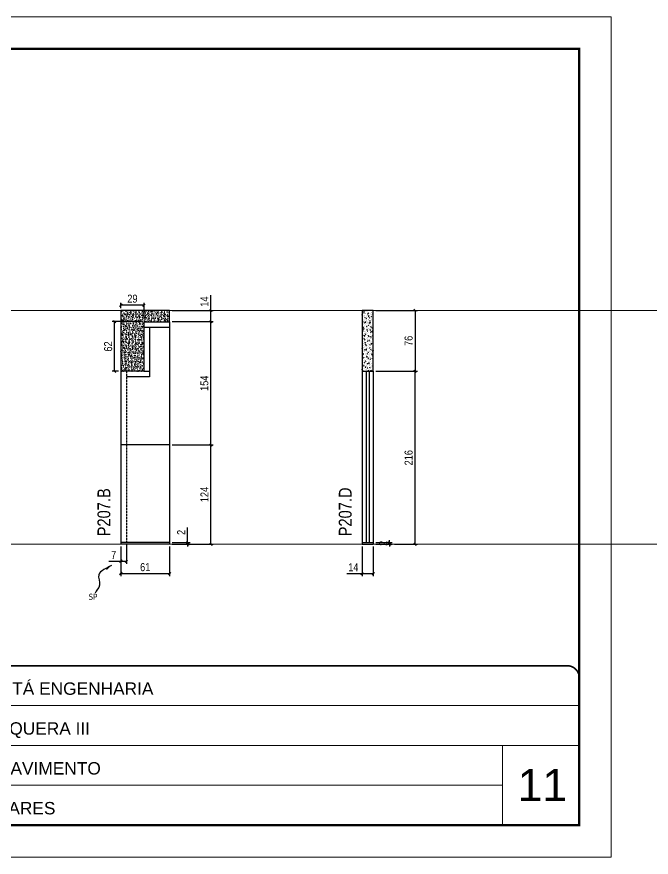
# Model space of a CAD drawing. Extents: x 2296 to 12463, y 760 to 16806.
# Drawn here: x 6810 to 7603, y 13394 to 14444 of the extents above; entities that cross this region are included whole.
import ezdxf

# ---------------------------------------------------------------- set-up
doc = ezdxf.new("R2010")
doc.units = 0
for name, pattern in [('CONTINUO', [0]), ('DASHED', [0.75, 0.5, -0.25]), ('HIDDEN', [0.375, 0.25, -0.125])]:
    doc.linetypes.add(name, pattern=pattern)
for name, color, linetype, lineweight in [('CARIMBO', 255, 'Continuous', 9), ('Folhas', 255, 'Continuous', 9), ('SARRAFO DE PRESSAO', 251, 'DASHED', 9)]:
    doc.layers.add(name, color=color, linetype=linetype, lineweight=lineweight)
for name, color, linetype in [('COTA', 241, 'Continuous'), ('NOMENCLATURA', 7, 'Continuous'), ('Painéis', 200, 'Continuous'), ('SARR_2.2x7', 40, 'Continuous'), ('SARR_EDITAR', 141, 'Continuous'), ('texto', 7, 'Continuous')]:
    doc.layers.add(name, color=color, linetype=linetype)
doc.styles.add('ARIAL', font='arial.ttf')
doc.styles.add('ARIAL_NARROW', font='ARIALN.TTF', dxfattribs={"height": 0.2})
doc.styles.add('COTA TECNICA', font='techl___.ttf', dxfattribs={"height": 10})
doc.styles.add('COTA TECNICA-50', font='techl___.ttf', dxfattribs={"height": 10})
doc.styles.get("Standard").update_dxf_attribs({"font": 'arial.ttf'})
doc.styles.add('Tecnologia', font='')
doc.styles.get('Tecnologia').set_extended_font_data('Forgotten Futurist')
doc.dimstyles.new('COTA PAINEL-50', dxfattribs={"dimtxt": 10, "dimasz": 3, "dimexe": 3, "dimexo": 3, "dimgap": 3, "dimtad": 1, "dimdec": 1, "dimzin": 12, "dimdsep": 46, "dimtxsty": 'COTA TECNICA-50', "dimblk1": 'OBLIQUE', "dimblk2": 'OBLIQUE', "dimsah": 1, "dimcen": 0.9, "dimclrd": 4, "dimclre": 4, "dimclrt": 240, "dimadec": 1, "dimazin": 3, "dimtfac": 1, "dimtdec": 1, "dimtmove": 0, "dimatfit": 3, "dimfxl": 1, "dimtolj": 1, "dimtzin": 12, "dimarcsym": 0})
doc.dimstyles.new('PAINEL', dxfattribs={"dimtxt": 10, "dimasz": 3, "dimexe": 3, "dimexo": 3, "dimgap": 3, "dimtad": 1, "dimdec": 1, "dimzin": 12, "dimdsep": 46, "dimtxsty": 'COTA TECNICA', "dimblk1": 'OBLIQUE', "dimblk2": 'OBLIQUE', "dimsah": 1, "dimcen": 0.9, "dimclrd": 4, "dimclre": 4, "dimclrt": 240, "dimadec": 1, "dimazin": 3, "dimtfac": 1, "dimtdec": 1, "dimtmove": 0, "dimatfit": 3, "dimfxl": 1, "dimtolj": 1, "dimtzin": 12, "dimarcsym": 0})
doc.dimstyles.get("Standard").update_dxf_attribs({"dimtxt": 0.18, "dimasz": 0.18, "dimexe": 0.18, "dimexo": 0.0625, "dimgap": 0.09, "dimtad": 0, "dimtih": 1, "dimtoh": 1, "dimdec": 4, "dimzin": 0, "dimdsep": 46, "dimtxsty": 'Standard', "dimcen": 0.09, "dimadec": 0, "dimazin": 0, "dimtfac": 1, "dimtdec": 4, "dimtofl": 0, "dimtmove": 0, "dimatfit": 3, "dimfxl": 1, "dimtolj": 1, "dimtzin": 0, "dimarcsym": 0})

# ---------------------------------------------------------------- blocks, each defined once
blk = doc.blocks.new('9999999999')
at = {"color": 30, "linetype": 'CONTINUO'}
for p, q in [((98564.6, 34230.2), (98564.6, 34429.4)), ((98564.6, 34379.6), (99584, 34379.6)), ((98564.6, 34329.8), (99488, 34329.8)), ((99584, 34329.8), (99488, 34329.8)), ((99488, 34329.8), (99488, 34230.2)), ((98564.6, 34280), (99488, 34280))]:
    blk.add_line(p, q, dxfattribs=at)
at = {"color": 30, "linetype": 'CONTINUO', "const_width": 2}
blk.add_lwpolyline([(99584, 34230.2), (99584, 34414.4, 0.414214), (99569, 34429.4), (98229, 34429.4, 0.414214), (98214, 34414.4), (98214, 34245.2, 0.414214), (98229, 34230.2), (99584, 34230.2)], format="xyb", dxfattribs=at)
at = {"layer": 'Folhas'}
blk.add_lwpolyline([(98139, 34190.2), (99624, 34190.2), (99624, 35240.2), (98139, 35240.2)], close=True, dxfattribs=at)
at = {"layer": 'Folhas', "color": 30, "const_width": 3}
blk.add_lwpolyline([(98214, 34230.2), (99584, 34230.2), (99584, 35200.2), (98214, 35200.2)], close=True, dxfattribs=at)
at = {"color": 7, "linetype": 'Continuous', "ltscale": 5, "style": 'ARIAL'}
for s, height, p in [('UNITÁ ENGENHARIA', 15.483, (98837.7, 34393.1)), ('ITAQUERA III', 15.483, (98837.7, 34343.3)), ('1°PAVIMENTO', 15.483, (98837.7, 34293.5)), ('NOVA SISTEMAS CONSTRUTIVOS', 11.059, (98263.2, 34267.2)), ('PILARES', 15.48, (98837.7, 34243.7))]:
    blk.add_text(s, height=height, dxfattribs=at).set_placement(p)
at = {"layer": 'Folhas', "color": 7, "style": 'Tecnologia', "width": 1.5}
for s, p in [('CLIENTE:', (98573.7, 34397.2)), ('OBRA:', (98573.7, 34347.3)), ('PAVIMENTO:', (98573.7, 34297.5)), ('PROJETO:', (98573.7, 34247.7))]:
    blk.add_text(s, height=14, dxfattribs=at).set_placement(p)
blk = doc.blocks.new('_Oblique')
at = {"color": 0, "linetype": 'ByBlock', "lineweight": -2}
blk.add_line((-0.5, -0.5), (0.5, 0.5), dxfattribs=at)
blk = doc.blocks.new('*D1639')
at = {"layer": 'COTA', "color": 4, "lineweight": -2, "transparency": 16777216}
for p, q in [((7023.7, 13787.1), (7023.7, 13805.9)), ((7004.2, 13787.1), (7026.7, 13787.1)), ((7023.7, 13785.1), (7023.7, 13787.1)), ((7004.2, 13785.1), (7026.7, 13785.1)), ((7023.7, 13785.1), (7023.7, 13782.1))]:
    blk.add_line(p, q, dxfattribs=at)
at = {"layer": 'Defpoints', "color": 0, "transparency": 16777216}
for p in [(7001.2, 13787.1), (7001.2, 13785.1), (7023.7, 13785.1)]:
    blk.add_point(p, dxfattribs=at)
at = {"layer": 'COTA', "color": 4, "lineweight": -2, "transparency": 16777216, "xscale": 3, "yscale": 3, "zscale": 3}
for p, rotation in [((7023.7, 13787.1), 270), ((7023.7, 13785.1), 90)]:
    blk.add_blockref('_Oblique', p, dxfattribs=dict(at, rotation=rotation))
at = {"layer": 'COTA', "color": 240, "transparency": 16777216, "insert": (7015.7, 13799.8), "char_height": 10, "attachment_point": 5, "rotation": 90, "style": 'COTA TECNICA-50'}
blk.add_mtext('\\A1;2', dxfattribs=at)
blk = doc.blocks.new('*D1640')
at = {"layer": 'COTA', "color": 4, "lineweight": -2, "transparency": 16777216}
for p, q in [((6940.2, 13782.1), (6940.2, 13760.6)), ((6947.2, 13784.1), (6947.2, 13760.6)), ((6940.2, 13763.6), (6925.4, 13763.6)), ((6947.2, 13763.6), (6940.2, 13763.6))]:
    blk.add_line(p, q, dxfattribs=at)
at = {"layer": 'Defpoints', "color": 0, "transparency": 16777216}
for p in [(6947.2, 13787.1), (6940.2, 13785.1), (6940.2, 13763.6)]:
    blk.add_point(p, dxfattribs=at)
at = {"layer": 'COTA', "color": 4, "lineweight": -2, "transparency": 16777216, "xscale": 3, "yscale": 3, "zscale": 3, "rotation": 180}
blk.add_blockref('_Oblique', (6940.2, 13763.6), dxfattribs=at)
at = {"layer": 'COTA', "color": 4, "lineweight": -2, "transparency": 16777216, "xscale": 3, "yscale": 3, "zscale": 3}
blk.add_blockref('_Oblique', (6947.2, 13763.6), dxfattribs=at)
at = {"layer": 'COTA', "color": 240, "transparency": 16777216, "insert": (6931.3, 13771.7), "char_height": 10, "attachment_point": 5, "style": 'COTA TECNICA-50'}
blk.add_mtext('\\A1;7', dxfattribs=at)
blk = doc.blocks.new('*D1641')
at = {"layer": 'COTA', "color": 4, "linetype": 'ByBlock', "lineweight": -2, "transparency": 16777216}
for p, q in [((7004.2, 13909.1), (7055.8, 13909.1)), ((7052.8, 13785.1), (7052.8, 13909.1)), ((7004.2, 13785.1), (7055.8, 13785.1))]:
    blk.add_line(p, q, dxfattribs=at)
at = {"layer": 'Defpoints', "color": 0, "linetype": 'ByBlock', "transparency": 16777216}
for p in [(7001.2, 13909.1), (7052.8, 13909.1), (7001.2, 13785.1)]:
    blk.add_point(p, dxfattribs=at)
at = {"layer": 'COTA', "color": 4, "linetype": 'ByBlock', "lineweight": -2, "transparency": 16777216, "xscale": 3, "yscale": 3, "zscale": 3}
for p, rotation in [((7052.8, 13909.1), 90), ((7052.8, 13785.1), 270)]:
    blk.add_blockref('_Oblique', p, dxfattribs=dict(at, rotation=rotation))
at = {"layer": 'COTA', "color": 240, "linetype": 'ByBlock', "transparency": 16777216, "insert": (7044.8, 13847.1), "char_height": 10, "attachment_point": 5, "rotation": 90, "style": 'COTA TECNICA'}
blk.add_mtext('\\A1;124', dxfattribs=at)
blk = doc.blocks.new('*D1642')
at = {"layer": 'COTA', "color": 4, "linetype": 'ByBlock', "lineweight": -2, "transparency": 16777216}
for p, q in [((6940.2, 13782.1), (6940.2, 13745.1)), ((7001.2, 13782.1), (7001.2, 13745.1)), ((7001.2, 13748.1), (6940.2, 13748.1))]:
    blk.add_line(p, q, dxfattribs=at)
at = {"layer": 'Defpoints', "color": 0, "linetype": 'ByBlock', "transparency": 16777216}
for p in [(6940.2, 13785.1), (7001.2, 13785.1), (6940.2, 13748.1)]:
    blk.add_point(p, dxfattribs=at)
at = {"layer": 'COTA', "color": 4, "linetype": 'ByBlock', "lineweight": -2, "transparency": 16777216, "xscale": 3, "yscale": 3, "zscale": 3, "rotation": 180}
blk.add_blockref('_Oblique', (6940.2, 13748.1), dxfattribs=at)
at = {"layer": 'COTA', "color": 4, "linetype": 'ByBlock', "lineweight": -2, "transparency": 16777216, "xscale": 3, "yscale": 3, "zscale": 3}
blk.add_blockref('_Oblique', (7001.2, 13748.1), dxfattribs=at)
at = {"layer": 'COTA', "color": 240, "linetype": 'ByBlock', "transparency": 16777216, "insert": (6970.7, 13756.3), "char_height": 10, "attachment_point": 5, "style": 'COTA TECNICA'}
blk.add_mtext('\\A1;61', dxfattribs=at)
blk = doc.blocks.new('*D1643')
at = {"layer": 'COTA', "color": 4, "linetype": 'ByBlock', "lineweight": -2, "transparency": 16777216}
for p, q in [((7004.2, 14063.1), (7055.8, 14063.1)), ((7052.8, 13909.1), (7052.8, 14063.1)), ((7004.2, 13909.1), (7055.8, 13909.1))]:
    blk.add_line(p, q, dxfattribs=at)
at = {"layer": 'Defpoints', "color": 0, "linetype": 'ByBlock', "transparency": 16777216}
for p in [(7001.2, 14063.1), (7052.8, 14063.1), (7001.2, 13909.1)]:
    blk.add_point(p, dxfattribs=at)
at = {"layer": 'COTA', "color": 4, "linetype": 'ByBlock', "lineweight": -2, "transparency": 16777216, "xscale": 3, "yscale": 3, "zscale": 3}
for p, rotation in [((7052.8, 14063.1), 90), ((7052.8, 13909.1), 270)]:
    blk.add_blockref('_Oblique', p, dxfattribs=dict(at, rotation=rotation))
at = {"layer": 'COTA', "color": 240, "linetype": 'ByBlock', "transparency": 16777216, "insert": (7044.7, 13986.1), "char_height": 10, "attachment_point": 5, "rotation": 90, "style": 'COTA TECNICA'}
blk.add_mtext('\\A1;154', dxfattribs=at)
blk = doc.blocks.new('*D1644')
at = {"layer": 'COTA', "color": 4, "lineweight": -2, "transparency": 16777216}
for p, q in [((7052.8, 14077.1), (7052.8, 14096.2)), ((7004.2, 14077.1), (7055.8, 14077.1)), ((7052.8, 14063.1), (7052.8, 14077.1)), ((7004.2, 14063.1), (7055.8, 14063.1))]:
    blk.add_line(p, q, dxfattribs=at)
at = {"layer": 'Defpoints', "color": 0, "transparency": 16777216}
for p in [(7001.2, 14077.1), (7052.8, 14077.1), (7001.2, 14063.1)]:
    blk.add_point(p, dxfattribs=at)
at = {"layer": 'COTA', "color": 4, "lineweight": -2, "transparency": 16777216, "xscale": 3, "yscale": 3, "zscale": 3}
for p, rotation in [((7052.8, 14077.1), 90), ((7052.8, 14063.1), 270)]:
    blk.add_blockref('_Oblique', p, dxfattribs=dict(at, rotation=rotation))
at = {"layer": 'COTA', "color": 240, "transparency": 16777216, "insert": (7044.8, 14088.1), "char_height": 10, "attachment_point": 5, "rotation": 90, "style": 'COTA TECNICA'}
blk.add_mtext('\\A1;14', dxfattribs=at)
blk = doc.blocks.new('*D1645')
at = {"layer": 'COTA', "color": 4, "lineweight": -2, "transparency": 16777216}
for p, q in [((6940.2, 14080.1), (6940.2, 14086.7)), ((6969.2, 14083.7), (6940.2, 14083.7)), ((6969.2, 14066.1), (6969.2, 14086.7))]:
    blk.add_line(p, q, dxfattribs=at)
at = {"layer": 'Defpoints', "color": 0, "transparency": 16777216}
for p in [(6940.2, 14083.7), (6940.2, 14077.1), (6969.2, 14063.1)]:
    blk.add_point(p, dxfattribs=at)
at = {"layer": 'COTA', "color": 4, "lineweight": -2, "transparency": 16777216, "xscale": 3, "yscale": 3, "zscale": 3, "rotation": 180}
blk.add_blockref('_Oblique', (6940.2, 14083.7), dxfattribs=at)
at = {"layer": 'COTA', "color": 4, "lineweight": -2, "transparency": 16777216, "xscale": 3, "yscale": 3, "zscale": 3}
blk.add_blockref('_Oblique', (6969.2, 14083.7), dxfattribs=at)
at = {"layer": 'COTA', "color": 240, "transparency": 16777216, "insert": (6954.7, 14091.8), "char_height": 10, "attachment_point": 5, "style": 'COTA TECNICA'}
blk.add_mtext('\\A1;29', dxfattribs=at)
blk = doc.blocks.new('*D1646')
at = {"layer": 'COTA', "color": 4, "lineweight": -2, "transparency": 16777216}
for p, q in [((6966.2, 14063.1), (6929.5, 14063.1)), ((6932.5, 14001.1), (6932.5, 14063.1)), ((6937.2, 14001.1), (6929.5, 14001.1))]:
    blk.add_line(p, q, dxfattribs=at)
at = {"layer": 'Defpoints', "color": 0, "transparency": 16777216}
for p in [(6932.5, 14063.1), (6969.2, 14063.1), (6940.2, 14001.1)]:
    blk.add_point(p, dxfattribs=at)
at = {"layer": 'COTA', "color": 4, "lineweight": -2, "transparency": 16777216, "xscale": 3, "yscale": 3, "zscale": 3}
for p, rotation in [((6932.5, 14063.1), 90), ((6932.5, 14001.1), 270)]:
    blk.add_blockref('_Oblique', p, dxfattribs=dict(at, rotation=rotation))
at = {"layer": 'COTA', "color": 240, "transparency": 16777216, "insert": (6924.4, 14032.1), "char_height": 10, "attachment_point": 5, "rotation": 90, "style": 'COTA TECNICA'}
blk.add_mtext('\\A1;62', dxfattribs=at)
blk = doc.blocks.new('*D1647')
at = {"layer": 'COTA', "color": 4, "lineweight": -2, "transparency": 16777216}
for p, q in [((7258.9, 13787.1), (7279.3, 13787.1)), ((7276.3, 13787.1), (7276.3, 13790.1)), ((7276.3, 13785.1), (7276.3, 13787.1)), ((7258.9, 13785.1), (7279.3, 13785.1)), ((7276.3, 13785.1), (7276.3, 13782.1))]:
    blk.add_line(p, q, dxfattribs=at)
at = {"layer": 'Defpoints', "color": 0, "transparency": 16777216}
for p in [(7255.9, 13787.1), (7276.3, 13787.1), (7255.9, 13785.1)]:
    blk.add_point(p, dxfattribs=at)
at = {"layer": 'COTA', "color": 4, "lineweight": -2, "transparency": 16777216, "xscale": 3, "yscale": 3, "zscale": 3}
for p, rotation in [((7276.3, 13787.1), 270), ((7276.3, 13785.1), 90)]:
    blk.add_blockref('_Oblique', p, dxfattribs=dict(at, rotation=rotation))
at = {"layer": 'COTA', "color": 240, "transparency": 16777216, "insert": (7268.3, 13786.1), "char_height": 10, "attachment_point": 5, "rotation": 90, "style": 'COTA TECNICA-50'}
blk.add_mtext('\\A1;2', dxfattribs=at)
blk = doc.blocks.new('*D1648')
at = {"layer": 'COTA', "color": 4, "linetype": 'ByBlock', "lineweight": -2, "transparency": 16777216}
for p, q in [((7258.9, 14001.1), (7311.2, 14001.1)), ((7308.2, 13785.1), (7308.2, 14001.1)), ((7282.3, 13785.1), (7311.2, 13785.1))]:
    blk.add_line(p, q, dxfattribs=at)
at = {"layer": 'Defpoints', "color": 0, "linetype": 'ByBlock', "transparency": 16777216}
for p in [(7255.9, 14001.1), (7308.2, 14001.1), (7279.3, 13785.1)]:
    blk.add_point(p, dxfattribs=at)
at = {"layer": 'COTA', "color": 4, "linetype": 'ByBlock', "lineweight": -2, "transparency": 16777216, "xscale": 3, "yscale": 3, "zscale": 3}
for p, rotation in [((7308.2, 14001.1), 90), ((7308.2, 13785.1), 270)]:
    blk.add_blockref('_Oblique', p, dxfattribs=dict(at, rotation=rotation))
at = {"layer": 'COTA', "color": 240, "linetype": 'ByBlock', "transparency": 16777216, "insert": (7300.1, 13893.1), "char_height": 10, "attachment_point": 5, "rotation": 90, "style": 'COTA TECNICA'}
blk.add_mtext('\\A1;216', dxfattribs=at)
blk = doc.blocks.new('*D1649')
at = {"layer": 'COTA', "color": 4, "linetype": 'ByBlock', "lineweight": -2, "transparency": 16777216}
for p, q in [((7241.9, 13782.1), (7241.9, 13745.1)), ((7255.9, 13782.1), (7255.9, 13745.1)), ((7241.9, 13748.1), (7222.8, 13748.1)), ((7255.9, 13748.1), (7241.9, 13748.1))]:
    blk.add_line(p, q, dxfattribs=at)
at = {"layer": 'Defpoints', "color": 0, "linetype": 'ByBlock', "transparency": 16777216}
for p in [(7241.9, 13785.1), (7255.9, 13785.1), (7241.9, 13748.1)]:
    blk.add_point(p, dxfattribs=at)
at = {"layer": 'COTA', "color": 4, "linetype": 'ByBlock', "lineweight": -2, "transparency": 16777216, "xscale": 3, "yscale": 3, "zscale": 3, "rotation": 180}
blk.add_blockref('_Oblique', (7241.9, 13748.1), dxfattribs=at)
at = {"layer": 'COTA', "color": 4, "linetype": 'ByBlock', "lineweight": -2, "transparency": 16777216, "xscale": 3, "yscale": 3, "zscale": 3}
blk.add_blockref('_Oblique', (7255.9, 13748.1), dxfattribs=at)
at = {"layer": 'COTA', "color": 240, "linetype": 'ByBlock', "transparency": 16777216, "insert": (7230.9, 13756.2), "char_height": 10, "attachment_point": 5, "style": 'COTA TECNICA'}
blk.add_mtext('\\A1;14', dxfattribs=at)
blk = doc.blocks.new('*D1650')
at = {"layer": 'COTA', "color": 4, "lineweight": -2, "transparency": 16777216}
for p, q in [((7258.9, 14077.1), (7311.2, 14077.1)), ((7308.2, 14077.1), (7308.2, 14001.1)), ((7258.9, 14001.1), (7311.2, 14001.1))]:
    blk.add_line(p, q, dxfattribs=at)
at = {"layer": 'Defpoints', "color": 0, "transparency": 16777216}
for p in [(7255.9, 14077.1), (7255.9, 14001.1), (7308.2, 14001.1)]:
    blk.add_point(p, dxfattribs=at)
at = {"layer": 'COTA', "color": 4, "lineweight": -2, "transparency": 16777216, "xscale": 3, "yscale": 3, "zscale": 3}
for p, rotation in [((7308.2, 14077.1), 90), ((7308.2, 14001.1), 270)]:
    blk.add_blockref('_Oblique', p, dxfattribs=dict(at, rotation=rotation))
at = {"layer": 'COTA', "color": 240, "transparency": 16777216, "insert": (7300.1, 14039.1), "char_height": 10, "attachment_point": 5, "rotation": 90, "style": 'COTA TECNICA'}
blk.add_mtext('\\A1;76', dxfattribs=at)

msp = doc.modelspace()

# ---------------------------------------------------------------- hatches: boundary and pattern name
at = {"layer": 'COTA'}
h = msp.add_hatch(dxfattribs=at)
h.set_pattern_fill('AR-CONC', color=256, scale=0.03)
h.set_pattern_definition([(50, (179.065, 6891.4506), (5.46554, -0.4781726), [0.5715, -6.2865]), (355, (179.065, 6891.4506), (-1.0573026, 5.7317054), [0.4572, -5.0292175]), (100.451445, (179.5207, 6891.411), (4.4082374, 5.2535326), [0.4857003, -5.3427073]), (46.1842, (179.065, 6892.9746), (8.132371, -1.26127), [0.85725, -9.42975]), (96.63556, (179.743, 6892.8695), (7.122124, 7.422784), [0.728551, -8.014068]), (351.18415, (179.065, 6892.975), (7.122124, 7.422784), [0.685799, -7.543792]), (21, (179.827, 6892.5936), (4.5484317, -3.067956), [0.5715, -6.2865]), (326, (179.827, 6892.5936), (1.854061, 5.525639), [0.4572, -5.0292]), (71.451445, (180.206, 6892.338), (6.4024926, 2.457683), [0.4857003, -5.342698]), (37.5, (179.0652, 6891.4506), (0.0926581, 2.53665117), [0, -4.96824, 0, -5.1054, 0, -5.04825]), (7.5, (179.0652, 6891.4506), (2.0045899, 3.00541724), [0, -2.91084, 0, -4.85394, 0, -1.92405]), (327.5, (177.366, 6891.4506), (4.06771786, -0.1718623), [0, -1.905, 0, -5.9436, 0, -7.8867]), (317.5, (176.604, 6891.4506), (4.4438754, 0.7627947), [0, -2.4765, 0, -3.94716, 0, -5.6007])])
h.paths.add_polyline_path([(6940.17, 14001.07), (6969.17, 14001.07), (6969.17, 14063.07), (7001.17, 14063.07), (7001.17, 14077.07), (6940.17, 14077.07)])
h = msp.add_hatch(dxfattribs=at)
h.set_pattern_fill('AR-CONC', color=256, scale=0.03)
h.set_pattern_definition([(50, (1541.899, -1188.575), (5.4655401, -0.4781726), [0.5715, -6.2865]), (355, (1541.899, -1188.575), (-1.0573026, 5.7317054), [0.4572, -5.0292175]), (100.451445, (1542.3544, -1188.615), (4.4082374, 5.2535326), [0.4857003, -5.3427073]), (46.1842, (1541.899, -1187.051), (8.1323712, -1.2612698), [0.85725, -9.42975]), (96.63556, (1542.577, -1187.156), (7.122124, 7.4227837), [0.7285507, -8.0140682]), (351.18415, (1541.899, -1187.051), (7.122124, 7.4227837), [0.685799, -7.543792]), (21, (1542.661, -1187.432), (4.5484317, -3.067956), [0.5715, -6.2865]), (326, (1542.661, -1187.432), (1.8540609, 5.525639), [0.4572, -5.0292]), (71.451445, (1543.04, -1187.688), (6.4024926, 2.457683), [0.4857003, -5.3426981]), (37.5, (1541.899, -1188.5751), (0.0926581, 2.53665117), [0, -4.96824, 0, -5.1054, 0, -5.04825]), (7.5, (1541.899, -1188.575), (2.00458988, 3.00541724), [0, -2.91084, 0, -4.85394, 0, -1.92405]), (327.5, (1540.1997, -1188.5751), (4.06771786, -0.17186232), [0, -1.905, 0, -5.9436, 0, -7.8867]), (317.5, (1539.4377, -1188.575), (4.44387544, 0.7627947), [0, -2.4765, 0, -3.94716, 0, -5.6007])])
h.paths.add_polyline_path([(7255.93, 14001.07), (7255.93, 14077.07), (7241.93, 14077.07), (7241.93, 14001.07)])

# ---------------------------------------------------------------- linework, layer by layer
at = {"layer": 'CARIMBO', "color": 3}
for p, q in [((2295.89, 14077.07), (9625.18, 14077.07)), ((2295.89, 13785.07), (9625.18, 13785.07))]:
    msp.add_line(p, q, dxfattribs=at)
at = {"layer": 'COTA', "linetype": 'ByBlock'}
for p, q in [((7001.17, 14077.07), (6940.17, 14077.07)), ((6940.17, 14077.07), (6940.17, 14001.07)), ((7001.17, 14063.07), (7001.17, 14077.07))]:
    msp.add_line(p, q, dxfattribs=at)
at = {"layer": 'COTA'}
for p, q in [((6969.17, 14001.07), (6976.17, 14001.07)), ((6976.17, 14001.07), (6976.17, 13994.07))]:
    msp.add_line(p, q, dxfattribs=at)
msp.add_lwpolyline([(7241.93, 14001.07), (7255.93, 14001.07), (7255.93, 14077.07), (7241.93, 14077.07)], close=True, dxfattribs=at)
at = {"layer": 'Painéis'}
for p, q in [((6969.17, 14063.07), (7001.17, 14063.07)), ((6969.17, 14063.07), (6969.17, 14001.07)), ((7001.17, 14063.07), (7001.17, 13785.07)), ((6940.17, 14001.07), (6940.17, 13785.07)), ((6969.17, 14001.07), (6940.17, 14001.07)), ((7241.93, 14001.07), (7255.93, 14001.07)), ((7241.93, 14001.07), (7241.93, 13785.07)), ((7255.93, 14001.07), (7255.93, 13785.07)), ((7001.17, 13909.07), (6940.17, 13909.07)), ((7001.17, 13787.07), (6940.17, 13787.07)), ((7241.93, 13787.07), (7255.93, 13787.07)), ((7001.17, 13785.07), (6940.17, 13785.07)), ((7241.93, 13785.07), (7255.93, 13785.07))]:
    msp.add_line(p, q, dxfattribs=at)
at = {"layer": 'SARR_2.2x7'}
for p, q in [((6969.17, 14056.07), (7001.17, 14056.07)), ((6976.17, 14056.07), (6976.17, 14001.07)), ((6976.17, 13994.07), (6947.17, 13994.07))]:
    msp.add_line(p, q, dxfattribs=at)
at = {"layer": 'SARR_2.2x7', "linetype": 'HIDDEN'}
for p, q in [((6947.17, 14001.07), (6947.17, 13909.07)), ((6947.17, 13909.07), (6947.17, 13787.07))]:
    msp.add_line(p, q, dxfattribs=at)
at = {"layer": 'SARR_EDITAR'}
for p, q in [((7246.93, 14001.07), (7246.93, 13787.07)), ((7250.93, 14001.07), (7250.93, 13787.07))]:
    msp.add_line(p, q, dxfattribs=at)

# ---------------------------------------------------------------- block references
at = {"layer": 'SARRAFO DE PRESSAO', "color": 6, "linetype": 'ByBlock'}
msp.add_blockref('9999999999', (-92070.59, -20796.22), dxfattribs=at)

# ---------------------------------------------------------------- texts
at = {"layer": 'CARIMBO', "style": 'ARIAL'}
msp.add_text('11', height=40, dxfattribs=at).set_placement((7436.25, 13464.13))
at = {"layer": 'NOMENCLATURA', "style": 'ARIAL_NARROW'}
for s, p in [('P207.B', (6926.99, 13794.84)), ('P207.D', (7228.75, 13794.84))]:
    msp.add_text(s, height=16, rotation=90, dxfattribs=at).set_placement(p)
at = {"layer": 'texto', "color": 0, "insert": (6905.39, 13719.26), "char_height": 7.5, "attachment_point": 5}
msp.add_mtext('{\\fTahoma|b0|i0|c0|p34;\\C4;SP}', dxfattribs=at)

# ---------------------------------------------------------------- dimensions: what is measured, and where the dimension line sits
at = {"layer": 'COTA'}
dim = msp.add_linear_dim(base=(6940.17, 14083.68), p1=(6969.17, 14063.07), p2=(6940.17, 14077.07), dimstyle='PAINEL', dxfattribs=at)
dim.commit()
dim.dimension.update_dxf_attribs({"geometry": '*D1645', "text_midpoint": (6954.67, 14091.77)})
for base, p1, p2, angle, dimstyle, picture, middle in [((7052.83, 14077.07), (7001.17, 14063.07), (7001.17, 14077.07), 90, 'PAINEL', '*D1644', (7044.76, 14088.13)), ((7308.16, 14001.07), (7255.93, 14077.07), (7255.93, 14001.07), 90, 'PAINEL', '*D1650', (7300.06, 14039.07)), ((6932.51, 14063.07), (6940.17, 14001.07), (6969.17, 14063.07), 90, 'PAINEL', '*D1646', (6924.41, 14032.07)), ((6940.17, 13763.63), (6947.17, 13787.07), (6940.17, 13785.07), 180, 'COTA PAINEL-50', '*D1640', (6931.3, 13771.7))]:
    dim = msp.add_linear_dim(base=base, p1=p1, p2=p2, angle=angle, dimstyle=dimstyle, dxfattribs=at)
    dim.commit()
    dim.dimension.update_dxf_attribs({"geometry": picture, "text_midpoint": middle})
at = {"layer": 'COTA', "linetype": 'ByBlock'}
for base, p1, p2, override, picture, middle in [((7052.83, 14063.07), (7001.17, 13909.07), (7001.17, 14063.07), {"dimarcsym": 2}, '*D1643', (7044.72, 13986.07)), ((7052.83, 13909.07), (7001.17, 13785.07), (7001.17, 13909.07), {"dimarcsym": 1}, '*D1641', (7044.76, 13847.07))]:
    dim = msp.add_linear_dim(base=base, p1=p1, p2=p2, angle=90, dimstyle='PAINEL', override=override, dxfattribs=at)
    dim.commit()
    dim.dimension.update_dxf_attribs({"geometry": picture, "text_midpoint": middle})
at = {"layer": 'COTA', "color": 3, "linetype": 'ByBlock'}
dim = msp.add_linear_dim(base=(7308.16, 14001.07), p1=(7279.28, 13785.07), p2=(7255.93, 14001.07), angle=90, dimstyle='PAINEL', override={"dimarcsym": 1}, dxfattribs=at)
dim.commit()
dim.dimension.update_dxf_attribs({"geometry": '*D1648', "text_midpoint": (7300.06, 13893.07)})
at = {"layer": 'COTA'}
for base, p1, p2, picture, middle in [((7023.69, 13785.07), (7001.17, 13787.07), (7001.17, 13785.07), '*D1639', (7023.69, 13799.82)), ((7276.28, 13787.07), (7255.93, 13785.07), (7255.93, 13787.07), '*D1647', (7276.28, 13786.07))]:
    dim = msp.add_linear_dim(base=base, p1=p1, p2=p2, angle=90, dimstyle='COTA PAINEL-50', dxfattribs=at)
    dim.commit()
    dim.dimension.update_dxf_attribs({"geometry": picture, "text_midpoint": middle, "dimtype": 160})
at = {"layer": 'COTA', "linetype": 'ByBlock'}
for base, p1, p2, picture, middle in [((6940.17, 13748.15), (7001.17, 13785.07), (6940.17, 13785.07), '*D1642', (6970.67, 13756.25)), ((7241.93, 13748.15), (7255.93, 13785.07), (7241.93, 13785.07), '*D1649', (7230.87, 13756.22))]:
    dim = msp.add_linear_dim(base=base, p1=p1, p2=p2, dimstyle='PAINEL', override={"dimarcsym": 2}, dxfattribs=at)
    dim.commit()
    dim.dimension.update_dxf_attribs({"geometry": picture, "text_midpoint": middle})

# ---------------------------------------------------------------- leaders
at = {"layer": 'COTA', "path_type": 1}
msp.add_leader([(6928.34, 13758.57), (6912.55, 13746.74), (6913.48, 13733.73), (6907.92, 13723.95)], dimstyle='Standard', override={"dimasz": 8}, dxfattribs=at)

doc.saveas('drawing.dxf')
